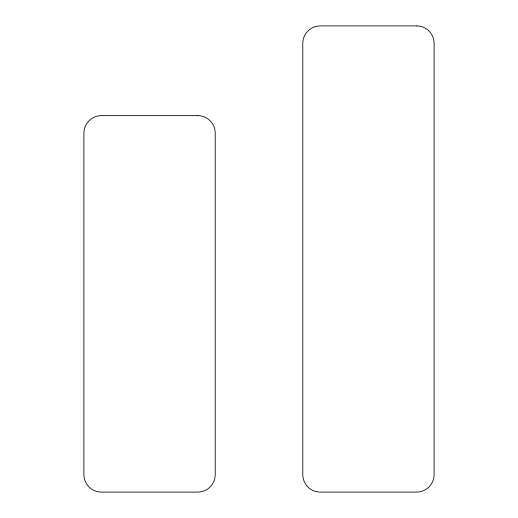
<?xml version="1.0" encoding="UTF-8"?>
<svg xmlns="http://www.w3.org/2000/svg" width="518" height="518" viewBox="0 0 518 518"><rect width="100%" height="100%" fill="white"/><g stroke="black" fill="none" stroke-linecap="round" stroke-linejoin="round"><path stroke-width="0.78" d="M416.589 25.9L320.286 25.9A17.508 17.508 0 0 0 302.777 43.408L302.777 474.592A17.508 17.508 0 0 0 320.286 492.1L416.589 492.1A17.508 17.508 0 0 0 434.097 474.592L434.097 43.408A17.508 17.508 0 0 0 416.589 25.9M197.714 115.637L101.411 115.637A17.508 17.508 0 0 0 83.903 133.145L83.903 474.592A17.508 17.508 0 0 0 101.411 492.1L197.714 492.1A17.508 17.508 0 0 0 215.223 474.592L215.223 133.145A17.508 17.508 0 0 0 197.714 115.637"/></g></svg>
